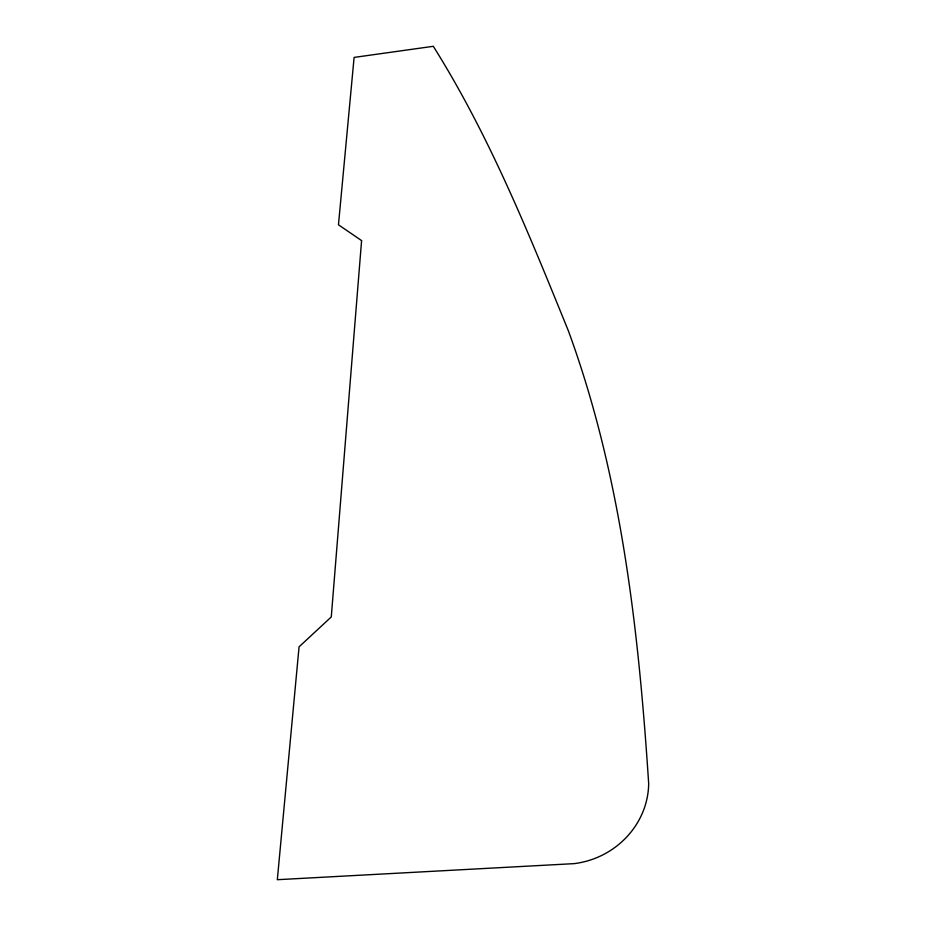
<?xml version="1.0" encoding="UTF-8"?>
<svg xmlns="http://www.w3.org/2000/svg" width="926" height="926" viewBox="0 0 926 926"><rect width="100%" height="100%" fill="white"/><g stroke="black" fill="none" stroke-linecap="round" stroke-linejoin="round"><path stroke-width="1.39" d="M361.591 240.598L331.276 616.936L299.063 646.846L277.325 879.7L573.993 863.645A82.009 77.205 -24 0 0 648.675 783.593C638.616 630.432 621.52 475.825 568.367 330.814C528.781 233.549 489.391 135.532 433.299 46.3L354.102 57.412L338.465 224.798L361.591 240.598"/></g></svg>
